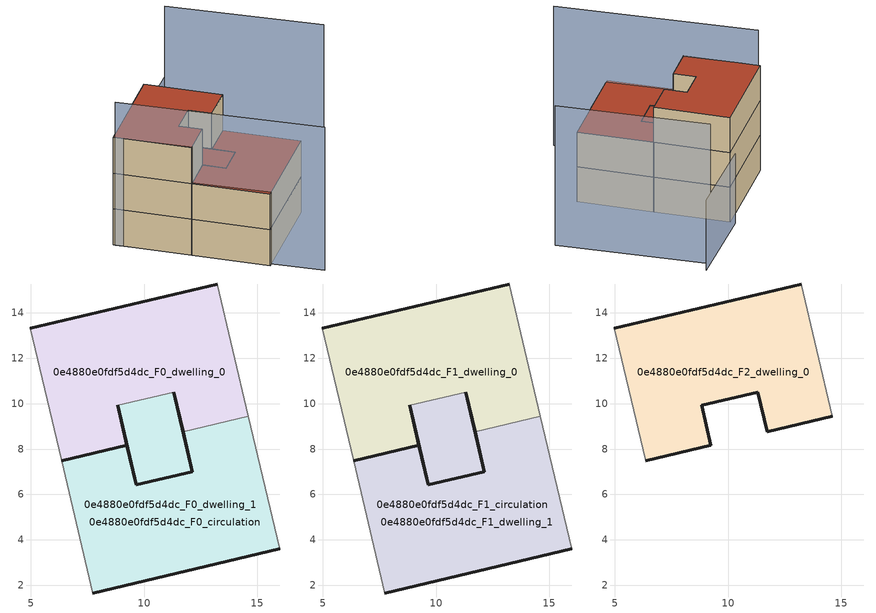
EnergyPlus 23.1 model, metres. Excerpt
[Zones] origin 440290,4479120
0e4880e0fdf5d4dc_F0_dwelling_0
 floor ground (EU_floor_Construction): 13.23,15.28 14.6,9.44 11.72,8.76 11.3,10.51 8.83,9.93 9.24,8.17 6.36,7.49 4.98,13.34 z0
 wall outside (EU_wall_Construction): 13.23,15.28 4.98,13.34 / 11.3,10.51 11.72,8.76 / 6.36,7.49 9.24,8.17 8.83,9.93 z0:3
 wall adiabatic (EU_wall_Construction): 4.98,13.34 6.36,7.49 / 14.6,9.44 13.23,15.28 z0:3
 wall to 0e4880e0fdf5d4dc_F0_circulation (EU_wall_Construction): 8.83,9.93 11.3,10.51 z0:3
 wall to 0e4880e0fdf5d4dc_F0_dwelling_1 (EU_wall_Construction): 11.72,8.76 14.6,9.44 z0:3
0e4880e0fdf5d4dc_F0_dwelling_1
 floor ground (EU_floor_Construction): 11.3,10.51 11.72,8.76 12.13,7 9.66,6.42 9.24,8.17 8.83,9.93 z0; 14.6,9.44 15.98,3.59 7.73,1.65 6.36,7.49 9.24,8.17 9.66,6.42 12.13,7 11.72,8.76 z0
 wall outside (EU_wall_Construction): 11.72,8.76 12.13,7 9.66,6.42 9.24,8.17 6.36,7.49 / 7.73,1.65 15.98,3.59 z0:3
 wall adiabatic (EU_wall_Construction): 15.98,3.59 14.6,9.44 / 6.36,7.49 7.73,1.65 z0:3
0e4880e0fdf5d4dc_F0_circulation
 floor ground (EU_floor_Construction): 11.3,10.51 11.72,8.76 12.13,7 9.66,6.42 9.24,8.17 8.83,9.93 z0; 14.6,9.44 15.98,3.59 7.73,1.65 6.36,7.49 9.24,8.17 9.66,6.42 12.13,7 11.72,8.76 z0
 wall outside (EU_wall_Construction): 8.83,9.93 9.66,6.42 12.13,7 11.3,10.51 z0:3
0e4880e0fdf5d4dc_F1_dwelling_0
 floor to 0e4880e0fdf5d4dc_F0_dwelling_0 (EU_floor_Construction): 13.23,15.28 14.6,9.44 11.72,8.76 11.3,10.51 8.83,9.93 9.24,8.17 6.36,7.49 4.98,13.34 z3
 wall outside (EU_wall_Construction): 13.23,15.28 4.98,13.34 / 11.3,10.51 11.72,8.76 / 6.36,7.49 9.24,8.17 8.83,9.93 z3:6
 wall adiabatic (EU_wall_Construction): 4.98,13.34 6.36,7.49 / 14.6,9.44 13.23,15.28 z3:6
 wall to 0e4880e0fdf5d4dc_F1_circulation (EU_wall_Construction): 8.83,9.93 11.3,10.51 z3:6
 wall to 0e4880e0fdf5d4dc_F1_dwelling_1 (EU_wall_Construction): 11.72,8.76 14.6,9.44 z3:6
0e4880e0fdf5d4dc_F1_dwelling_1
 floor outside (EU_floor_Construction): 14.6,9.44 15.98,3.59 7.73,1.65 6.36,7.49 9.24,8.17 9.66,6.42 12.13,7 11.72,8.76 z3
 floor to 0e4880e0fdf5d4dc_F0_dwelling_1 (EU_floor_Construction): 11.3,10.51 11.72,8.76 12.13,7 9.66,6.42 9.24,8.17 8.83,9.93 z3
 wall outside (EU_wall_Construction): 11.72,8.76 12.13,7 9.66,6.42 9.24,8.17 6.36,7.49 / 7.73,1.65 15.98,3.59 z3:6
 wall adiabatic (EU_wall_Construction): 15.98,3.59 14.6,9.44 / 6.36,7.49 7.73,1.65 z3:6
 roof outside (EU_roof_Construction): 15.98,3.59 14.6,9.44 11.72,8.76 12.13,7 9.66,6.42 9.24,8.17 6.36,7.49 7.73,1.65 z6; 12.13,7 11.72,8.76 11.3,10.51 8.83,9.93 9.24,8.17 9.66,6.42 z6
0e4880e0fdf5d4dc_F1_circulation
 floor to 0e4880e0fdf5d4dc_F0_circulation (EU_floor_Construction): 11.3,10.51 12.13,7 9.66,6.42 8.83,9.93 z3; 14.6,9.44 15.98,3.59 7.73,1.65 6.36,7.49 9.24,8.17 9.66,6.42 12.13,7 11.72,8.76 z3
 wall outside (EU_wall_Construction): 8.83,9.93 9.66,6.42 12.13,7 11.3,10.51 z3:6
 roof outside (EU_roof_Construction): 15.98,3.59 14.6,9.44 11.72,8.76 12.13,7 9.66,6.42 9.24,8.17 6.36,7.49 7.73,1.65 z6; 12.13,7 11.72,8.76 11.3,10.51 8.83,9.93 9.24,8.17 9.66,6.42 z6
0e4880e0fdf5d4dc_F2_dwelling_0
 floor to 0e4880e0fdf5d4dc_F1_dwelling_0 (EU_floor_Construction): 13.23,15.28 14.6,9.44 11.72,8.76 11.3,10.51 8.83,9.93 9.24,8.17 6.36,7.49 4.98,13.34 z6
 wall outside (EU_wall_Construction): 13.23,15.28 4.98,13.34 / 6.36,7.49 9.24,8.17 8.83,9.93 11.3,10.51 11.72,8.76 14.6,9.44 z6:9
 wall adiabatic (EU_wall_Construction): 4.98,13.34 6.36,7.49 / 14.6,9.44 13.23,15.28 z6:9
 roof outside (EU_roof_Construction): 14.6,9.44 13.23,15.28 4.98,13.34 6.36,7.49 9.24,8.17 8.83,9.93 11.3,10.51 11.72,8.76 z9
shading: 4.97,13.16 9.08,-2.21 / 22.74,5.42 19.64,17.07 z0:12; 13.19,15.67 20.66,17.32 z0:6
[Building]
EU S2 Campaign: North Axis=0; Terrain=City; Solar Distribution=FullExterior
[Site:Location]
Madrid: Latitude=40.5; Longitude=-3.5; Time Zone=1; Elevation=609
[SizingPeriod:WeatherFileDays]
AnnualSizingPeriod: Begin Month=1; Begin Day of Month=1; End Month=12; End Day of Month=31; Day of Week for Start Day=Monday; Use Weather File Daylight Saving Period=No; Use Weather File Rain and Snow Indicators=No
[MATERIAL]
EU_InternalMass_Material: Roughness=MediumRough; Thickness=0.1; Conductivity=1; Density=1800; Specific Heat=900; Thermal Absorptance=0.9; Solar Absorptance=0.7; Visible Absorptance=0.7
[MATERIAL:NOMASS] Roughness=MediumRough; Thermal Absorptance=0.9; Solar Absorptance=0.7; Visible Absorptance=0.7
Name | Thermal Resistance
EU_wall_NoMass | 1.60022
EU_roof_NoMass | 1.57597
EU_floor_NoMass | 0.470652
[CONSTRUCTION]
EU_wall_Construction: EU_wall_NoMass
EU_roof_Construction: EU_roof_NoMass
EU_floor_Construction: EU_floor_NoMass
EU_InternalMass_Construction: EU_InternalMass_Material
[ZONE] Type=1; Multiplier=1; Ceiling Height=autocalculate; Floor Area=autocalculate; Part of Total Floor Area=Yes
Name | Volume
0e4880e0fdf5d4dc_F0_dwelling_0; 0e4880e0fdf5d4dc_F1_dwelling_0; 0e4880e0fdf5d4dc_F2_dwelling_0 | 138.881
0e4880e0fdf5d4dc_F0_dwelling_1; 0e4880e0fdf5d4dc_F1_dwelling_1; 0e4880e0fdf5d4dc_F0_circulation; 0e4880e0fdf5d4dc_F1_circulation | 166.352
[INTERNALMASS] Construction=EU_InternalMass_Construction
Name | Zone or ZoneList | Surface Area
0e4880e0fdf5d4dc_F0_dwelling_0_EU_InternalMass | 0e4880e0fdf5d4dc_F0_dwelling_0 | 46.294
0e4880e0fdf5d4dc_F0_dwelling_1_EU_InternalMass | 0e4880e0fdf5d4dc_F0_dwelling_1 | 46.294
0e4880e0fdf5d4dc_F1_dwelling_0_EU_InternalMass | 0e4880e0fdf5d4dc_F1_dwelling_0 | 46.294
0e4880e0fdf5d4dc_F1_dwelling_1_EU_InternalMass | 0e4880e0fdf5d4dc_F1_dwelling_1 | 46.294
0e4880e0fdf5d4dc_F2_dwelling_0_EU_InternalMass | 0e4880e0fdf5d4dc_F2_dwelling_0 | 101.63
[OTHEREQUIPMENT] Fuel Type=Electricity; Design Level Calculation Method=Watts/Area; Power per Zone Floor Area=1; Fraction Latent=0; Fraction Radiant=0; Fraction Lost=0; Carbon Dioxide Generation Rate=0; EndUse Subcategory=EU_Step8_InternalGains
Name | Zone or ZoneList or Space or SpaceList | Schedule
EU_Step8_InternalGain_0e4880e0fdf5d4dc_F0_dwelling_0_f000 | 0e4880e0fdf5d4dc_F0_dwelling_0 | EU_Step8_GainSchedule_0e4880e0fdf5d4dc_F0_dwelling_0_f000
EU_Step8_InternalGain_0e4880e0fdf5d4dc_F0_dwelling_1_f000 | 0e4880e0fdf5d4dc_F0_dwelling_1 | EU_Step8_GainSchedule_0e4880e0fdf5d4dc_F0_dwelling_1_f000
EU_Step8_InternalGain_0e4880e0fdf5d4dc_F1_dwelling_0_f000 | 0e4880e0fdf5d4dc_F1_dwelling_0 | EU_Step8_GainSchedule_0e4880e0fdf5d4dc_F1_dwelling_0_f000
EU_Step8_InternalGain_0e4880e0fdf5d4dc_F1_dwelling_1_f000 | 0e4880e0fdf5d4dc_F1_dwelling_1 | EU_Step8_GainSchedule_0e4880e0fdf5d4dc_F1_dwelling_1_f000
EU_Step8_InternalGain_0e4880e0fdf5d4dc_F2_dwelling_0_f000 | 0e4880e0fdf5d4dc_F2_dwelling_0 | EU_Step8_GainSchedule_0e4880e0fdf5d4dc_F2_dwelling_0_f000
[ZONEINFILTRATION:DESIGNFLOWRATE] Schedule=EU_AlwaysOn; Design Flow Rate Calculation Method=Flow/Area; Flow Rate per Floor Area=0.0005; Constant Term Coefficient=1; Temperature Term Coefficient=0; Velocity Term Coefficient=0; Velocity Squared Term Coefficient=0
Name | Zone or ZoneList or Space or SpaceList
EU_Circulation_Infiltration_0e4880e0fdf5d4dc_F0_circulation | 0e4880e0fdf5d4dc_F0_circulation
EU_Circulation_Infiltration_0e4880e0fdf5d4dc_F1_circulation | 0e4880e0fdf5d4dc_F1_circulation
[ZONEVENTILATION:DESIGNFLOWRATE] Schedule=EU_AlwaysOn; Design Flow Rate Calculation Method=AirChanges/Hour; Air Changes per Hour=0.480704; Ventilation Type=Natural; Fan Pressure Rise=0; Fan Total Efficiency=1; Constant Term Coefficient=1; Temperature Term Coefficient=0; Velocity Term Coefficient=0; Velocity Squared Term Coefficient=0; Minimum Indoor Temperature=-100; Maximum Indoor Temperature=100; Delta Temperature=-100; Minimum Outdoor Temperature=-100; Maximum Outdoor Temperature=100; Maximum Wind Speed=40
Name | Zone or ZoneList or Space or SpaceList
EU_ConstantAir_0e4880e0fdf5d4dc_F0_dwelling_0 | 0e4880e0fdf5d4dc_F0_dwelling_0
EU_ConstantAir_0e4880e0fdf5d4dc_F0_dwelling_1 | 0e4880e0fdf5d4dc_F0_dwelling_1
EU_ConstantAir_0e4880e0fdf5d4dc_F1_dwelling_0 | 0e4880e0fdf5d4dc_F1_dwelling_0
EU_ConstantAir_0e4880e0fdf5d4dc_F1_dwelling_1 | 0e4880e0fdf5d4dc_F1_dwelling_1
EU_ConstantAir_0e4880e0fdf5d4dc_F2_dwelling_0 | 0e4880e0fdf5d4dc_F2_dwelling_0
[HVACTEMPLATE:THERMOSTAT] Constant Heating Setpoint=20; Constant Cooling Setpoint=50
EU_HeatOnly_0e4880e0fdf5d4dc_F0_dwelling_0; EU_HeatOnly_0e4880e0fdf5d4dc_F0_dwelling_1; EU_HeatOnly_0e4880e0fdf5d4dc_F1_dwelling_0; EU_HeatOnly_0e4880e0fdf5d4dc_F1_dwelling_1; EU_HeatOnly_0e4880e0fdf5d4dc_F2_dwelling_0
[HVACTEMPLATE:ZONE:IDEALLOADSAIRSYSTEM] System Availability Schedule=EU_AlwaysOn; Maximum Heating Supply Air Temperature=50; Minimum Cooling Supply Air Temperature=13; Maximum Heating Supply Air Humidity Ratio=0.0156; Minimum Cooling Supply Air Humidity Ratio=0.0077; Heating Limit=NoLimit; Cooling Limit=NoLimit; Heating Availability Schedule=EU_AlwaysOn; Cooling Availability Schedule=EU_CoolingOff; Dehumidification Control Type=ConstantSensibleHeatRatio; Cooling Sensible Heat Ratio=0.7; Dehumidification Setpoint=60; Humidification Control Type=None; Humidification Setpoint=30; Outdoor Air Method=None; Outdoor Air Flow Rate per Person=0.00944; Outdoor Air Flow Rate per Zone Floor Area=0; Outdoor Air Flow Rate per Zone=0; Demand Controlled Ventilation Type=None; Outdoor Air Economizer Type=NoEconomizer; Heat Recovery Type=None; Sensible Heat Recovery Effectiveness=0.7; Latent Heat Recovery Effectiveness=0.65
Name | Template Thermostat
0e4880e0fdf5d4dc_F0_dwelling_0 | EU_HeatOnly_0e4880e0fdf5d4dc_F0_dwelling_0
0e4880e0fdf5d4dc_F0_dwelling_1 | EU_HeatOnly_0e4880e0fdf5d4dc_F0_dwelling_1
0e4880e0fdf5d4dc_F1_dwelling_0 | EU_HeatOnly_0e4880e0fdf5d4dc_F1_dwelling_0
0e4880e0fdf5d4dc_F1_dwelling_1 | EU_HeatOnly_0e4880e0fdf5d4dc_F1_dwelling_1
0e4880e0fdf5d4dc_F2_dwelling_0 | EU_HeatOnly_0e4880e0fdf5d4dc_F2_dwelling_0
[SIZING:ZONE] Zone Cooling Design Supply Air Temperature Input Method=SupplyAirTemperature; Zone Cooling Design Supply Air Temperature=13; Zone Heating Design Supply Air Temperature Input Method=SupplyAirTemperature; Zone Heating Design Supply Air Temperature=50; Zone Cooling Design Supply Air Humidity Ratio=0.008; Zone Heating Design Supply Air Humidity Ratio=0.008; Cooling Design Air Flow Method=DesignDay; Cooling Design Air Flow Rate=0; Cooling Minimum Air Flow per Zone Floor Area=0.000762; Cooling Minimum Air Flow=0; Cooling Minimum Air Flow Fraction=0.2; Heating Design Air Flow Method=DesignDay; Heating Design Air Flow Rate=0; Heating Maximum Air Flow per Zone Floor Area=0.002032; Heating Maximum Air Flow=0.141576; Heating Maximum Air Flow Fraction=0.3; Account for Dedicated Outdoor Air System=No; Dedicated Outdoor Air System Control Strategy=NeutralSupplyAir; Dedicated Outdoor Air Low Setpoint Temperature for Design=autosize; Dedicated Outdoor Air High Setpoint Temperature for Design=autosize; Zone Load Sizing Method=Sensible Load Only No Latent Load; Zone Latent Cooling Design Supply Air Humidity Ratio Input Method=HumidityRatioDifference; Zone Cooling Design Supply Air Humidity Ratio Difference=0.005; Zone Latent Heating Design Supply Air Humidity Ratio Input Method=HumidityRatioDifference; Zone Humidification Design Supply Air Humidity Ratio Difference=0.005
0e4880e0fdf5d4dc_F0_dwelling_0; 0e4880e0fdf5d4dc_F0_dwelling_1; 0e4880e0fdf5d4dc_F1_dwelling_0; 0e4880e0fdf5d4dc_F1_dwelling_1; 0e4880e0fdf5d4dc_F2_dwelling_0
[SCHEDULE:CONSTANT]
Name | Hourly Value
EU_AlwaysOn | 1
EU_CoolingOff | 0
[SCHEDULE:FILE] Column Number=1; Rows to Skip at Top=0; Number of Hours of Data=8760; Column Separator=Comma; Interpolate to Timestep=No; Minutes per Item=60; Adjust Schedule for Daylight Savings=Yes
Name | File
EU_Step8_GainSchedule_0e4880e0fdf5d4dc_F0_dwelling_0_f000 | ../../schedules/0e4880e0fdf5d4dc/0e4880e0fdf5d4dc_F0_dwelling_0_f000_gain.csv
EU_Step8_GainSchedule_0e4880e0fdf5d4dc_F0_dwelling_1_f000 | ../../schedules/0e4880e0fdf5d4dc/0e4880e0fdf5d4dc_F0_dwelling_1_f000_gain.csv
EU_Step8_GainSchedule_0e4880e0fdf5d4dc_F1_dwelling_0_f000 | ../../schedules/0e4880e0fdf5d4dc/0e4880e0fdf5d4dc_F1_dwelling_0_f000_gain.csv
EU_Step8_GainSchedule_0e4880e0fdf5d4dc_F1_dwelling_1_f000 | ../../schedules/0e4880e0fdf5d4dc/0e4880e0fdf5d4dc_F1_dwelling_1_f000_gain.csv
EU_Step8_GainSchedule_0e4880e0fdf5d4dc_F2_dwelling_0_f000 | ../../schedules/0e4880e0fdf5d4dc/0e4880e0fdf5d4dc_F2_dwelling_0_f000_gain.csv
